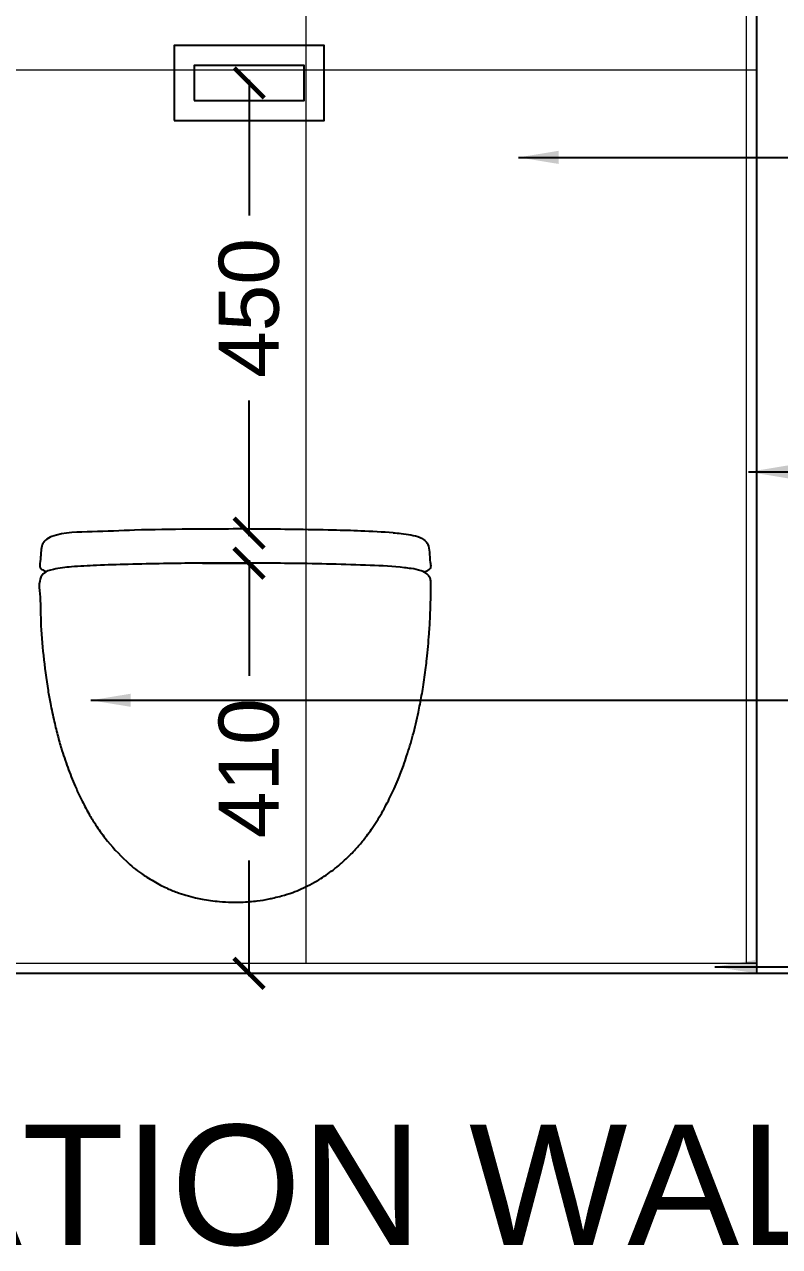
# Model space of a CAD drawing. Header units: millimetres. Extents: x 1464389 to 1998638, y -29162 to 256806.
# Drawn here: x 1957516 to 1958271, y 179030 to 180252 of the extents above; entities that cross this region are included whole.
import ezdxf

# ---------------------------------------------------------------- set-up
doc = ezdxf.new("R2010")
doc.units = ezdxf.units.MM
doc.header["$LTSCALE"] = 15
doc.header["$PDMODE"] = 35
doc.layers.get('0').update_dxf_attribs({"lineweight": 5})
for name, color, linetype in [('A_ele-4', 40, 'Continuous'), ('NEW WALL', 5, 'Continuous'), ('Text', 250, 'Continuous')]:
    doc.layers.add(name, color=color, linetype=linetype)
doc.layers.add('dimension', color=1, linetype='Continuous', lineweight=25)
doc.layers.add('floor tiling line', color=6, linetype='Continuous', lineweight=5)
doc.layers.add('Furnitures', color=7, linetype='Continuous', lineweight=25, true_color=0x753b00)
doc.styles.add('ARIAL', font='arial.ttf')
doc.dimstyles.new('SC-25', dxfattribs={"dimtxt": 60, "dimasz": 30, "dimexe": 0, "dimexo": 0, "dimgap": 25, "dimtad": 0, "dimdec": 0, "dimzin": 0, "dimdsep": 46, "dimtxsty": 'ARIAL', "dimblk": 'ARCHTICK', "dimcen": 0.09, "dimdle": 3, "dimclrd": 251, "dimclre": 251, "dimclrt": 1, "dimadec": 0, "dimazin": 0, "dimtfac": 1, "dimtdec": 0, "dimtofl": 0, "dimtmove": 0, "dimatfit": 2, "dimfxl": 100, "dimtolj": 1, "dimtzin": 0, "dimarcsym": 0})

# ---------------------------------------------------------------- blocks, each defined once
blk = doc.blocks.new('jnd')
at = {"layer": 'Furnitures'}
for points in [[(36344.98, -30287.67), (36341.87, -30287.5), (36339.18, -30287.42), (36335.33, -30287.35), (36332.07, -30287.31), (36325.28, -30287.33), (36320.02, -30287.42), (36315.93, -30287.57), (36312.02, -30288.03), (36311.86, -30288.09), (36311.26, -30288.55), (36311.1, -30288.83), (36310.99, -30289.44), (36310.94, -30290.01), (36310.87, -30290.87), (36310.88, -30290.97), (36311.16, -30291.26), (36311.5, -30291.41)], [(36344.98, -30287.67), (36345.77, -30287.74), (36346.68, -30287.87), (36347.59, -30288.13), (36348.03, -30288.4), (36348.33, -30288.79), (36348.49, -30289.53), (36348.57, -30290.53), (36348.6, -30290.98), (36348.55, -30291.11), (36348.37, -30291.29), (36348.11, -30291.43), (36348, -30291.47)], [(36348.63, -30292.4), (36348.55, -30292.04), (36348.37, -30291.76), (36347.68, -30291.34), (36346.74, -30291.13), (36346.08, -30291.04), (36342.77, -30290.82), (36335.28, -30290.63), (36328.96, -30290.6)]]:
    blk.add_spline(points, degree=3, dxfattribs=at)
blk.add_open_spline([(36328.96, -30290.6), (36328.96, -30290.6), (36325.19, -30290.61), (36322.61, -30290.65), (36319.47, -30290.71), (36316.56, -30290.81), (36314.12, -30290.92), (36312.43, -30291.12), (36311.17, -30291.45), (36310.73, -30292.48), (36310.95, -30294.04), (36310.91, -30296.44), (36311.19, -30299.56), (36311.53, -30302.2), (36311.91, -30304.32), (36312.23, -30305.82), (36312.6, -30307.34), (36313.05, -30308.9), (36313.63, -30310.56), (36314.25, -30312.13), (36314.92, -30313.53), (36315.53, -30314.71), (36316.3, -30315.96), (36317.44, -30317.56), (36318.91, -30319.16), (36320.32, -30320.37), (36321.46, -30321.09), (36322.25, -30321.57), (36323.23, -30322.04), (36324.04, -30322.39), (36324.99, -30322.69), (36325.81, -30322.9), (36326.6, -30323.09), (36327.37, -30323.19), (36328.31, -30323.3), (36329.29, -30323.35), (36330.27, -30323.36), (36331.1, -30323.29), (36332, -30323.21), (36332.79, -30323.09), (36333.57, -30322.9), (36334.34, -30322.73), (36335.51, -30322.35), (36336.7, -30321.8), (36338.01, -30321.09), (36338.99, -30320.39), (36339.82, -30319.76), (36340.37, -30319.23), (36340.87, -30318.77), (36341.33, -30318.26), (36341.86, -30317.67), (36342.38, -30317.03), (36343.09, -30316), (36343.75, -30315.01), (36344.45, -30313.7), (36344.99, -30312.62), (36345.51, -30311.36), (36345.93, -30310.31), (36346.41, -30308.89), (36346.93, -30307.17), (36347.33, -30305.49), (36347.64, -30303.93), (36347.9, -30302.5), (36348.11, -30301.04), (36348.3, -30299.33), (36348.45, -30297.7), (36348.55, -30296.06), (36348.6, -30294.71), (36348.62, -30293.67), (36348.63, -30292.82), (36348.63, -30292.49), (36348.63, -30292.4)], degree=3, knots=[2.343145, 2.343145, 2.343145, 2.343145, 5.911206, 8.320468, 11.726818, 14.793046, 17.215844, 18.974781, 20.031655, 20.819036, 22.047592, 24.730046, 28.02579, 31.425074, 32.702403, 34.503531, 36.016438, 37.402184, 39.373658, 41.2812, 42.454415, 44.024802, 45.276056, 46.864153, 49.89832, 51.773871, 52.419095, 53.936062, 54.556389, 55.66511, 56.583875, 57.544898, 58.19243, 59.02224, 59.874647, 61.037391, 61.968438, 62.791761, 63.536046, 64.692816, 65.185668, 65.935038, 67.056363, 68.855264, 69.877504, 71.528421, 72.463768, 72.989101, 73.817263, 74.494792, 75.063441, 76.182282, 76.98701, 78.817929, 79.737467, 81.439917, 82.428977, 83.841262, 84.825659, 86.9314, 89.223105, 90.003422, 91.685673, 93.593844, 94.427044, 96.864884, 98.493337, 99.358385, 100.917783, 101.614066, 101.897373, 101.897373, 101.897373, 101.897373], dxfattribs=at)
blk = doc.blocks.new('FLUSH')
at = {"layer": 'A_ele-4', "ltscale": 0.25}
for points in [[(1095031.9, -64558.9), (1095181.9, -64558.9), (1095181.9, -64483.9), (1095031.9, -64483.9)], [(1095051.9, -64538.9), (1095161.9, -64538.9), (1095161.9, -64503.9), (1095051.9, -64503.9)]]:
    blk.add_lwpolyline(points, close=True, dxfattribs=at)
blk = doc.blocks.new('_ArchTick')
at = {"color": 0, "linetype": 'ByBlock', "const_width": 0.15}
blk.add_lwpolyline([(-0.5, -0.5), (0.5, 0.5)], dxfattribs=at)
blk = doc.blocks.new('*D2962')
at = {"layer": 'Defpoints', "color": 0, "ltscale": 0.25, "transparency": 16777216}
for p in [(1957693.9, 179713.4), (1957740.5, 179713.4), (1957720.7, 179303.5)]:
    blk.add_point(p, dxfattribs=at)
at = {"layer": 'dimension', "color": 251, "lineweight": -2, "ltscale": 0.25, "transparency": 16777216}
for p, q in [((1957693.9, 179713.4), (1957740.5, 179713.4)), ((1957740.5, 179716.4), (1957740.5, 179600.9)), ((1957740.5, 179300.5), (1957740.5, 179416.1)), ((1957720.7, 179303.5), (1957740.5, 179303.5))]:
    blk.add_line(p, q, dxfattribs=at)
at = {"layer": 'dimension', "color": 251, "lineweight": -2, "ltscale": 0.25, "transparency": 16777216, "xscale": 30, "yscale": 30, "zscale": 30}
for p, rotation in [((1957740.5, 179713.4), 90), ((1957740.5, 179303.5), 270)]:
    blk.add_blockref('_ArchTick', p, dxfattribs=dict(at, rotation=rotation))
at = {"layer": 'dimension', "color": 1, "ltscale": 0.25, "transparency": 16777216, "insert": (1957740.5, 179508.5), "char_height": 60, "attachment_point": 5, "rotation": 90, "style": 'ARIAL'}
blk.add_mtext('\\A1;410', dxfattribs=at)
blk = doc.blocks.new('*D2963')
at = {"layer": 'Defpoints', "color": 0, "ltscale": 0.25, "transparency": 16777216}
for p in [(1957740.6, 180193.5), (1957740.6, 180193.5), (1957740.6, 179743.5)]:
    blk.add_point(p, dxfattribs=at)
at = {"layer": 'dimension', "color": 251, "lineweight": -2, "ltscale": 0.25, "transparency": 16777216}
for p, q in [((1957740.6, 180196.5), (1957740.6, 180060.9)), ((1957740.6, 180193.5), (1957740.6, 180193.5)), ((1957740.6, 179740.5), (1957740.6, 179876.2)), ((1957740.6, 179743.5), (1957740.6, 179743.5))]:
    blk.add_line(p, q, dxfattribs=at)
at = {"layer": 'dimension', "color": 251, "lineweight": -2, "ltscale": 0.25, "transparency": 16777216, "xscale": 30, "yscale": 30, "zscale": 30}
for p, rotation in [((1957740.6, 180193.5), 90), ((1957740.6, 179743.5), 270)]:
    blk.add_blockref('_ArchTick', p, dxfattribs=dict(at, rotation=rotation))
at = {"layer": 'dimension', "color": 1, "ltscale": 0.25, "transparency": 16777216, "insert": (1957740.6, 179968.5), "char_height": 60, "attachment_point": 5, "rotation": 90, "style": 'ARIAL'}
blk.add_mtext('\\A1;450', dxfattribs=at)

msp = doc.modelspace()

# ---------------------------------------------------------------- linework, layer by layer
at = {"color": 4, "ltscale": 0.25}
for p, q in [((1957797.5, 179313.5), (1957797.5, 180513.5)), ((1957197.5, 180206.5), (1958247.5, 180206.5))]:
    msp.add_line(p, q, dxfattribs=at)
msp.add_lwpolyline([(1958237.5, 182606.5), (1958247.5, 182606.5), (1958247.5, 179313.5), (1958237.5, 179313.5)], close=True, dxfattribs=at)
at = {"layer": 'A_ele-4', "ltscale": 0.25}
for points in [[(1957665.6, 180156), (1957815.6, 180156), (1957815.6, 180231), (1957665.6, 180231)], [(1957665.6, 180156), (1957815.6, 180156), (1957815.6, 180231), (1957665.6, 180231)], [(1957685.6, 180176), (1957795.6, 180176), (1957795.6, 180211), (1957685.6, 180211)]]:
    msp.add_lwpolyline(points, close=True, dxfattribs=at)
at = {"layer": 'floor tiling line', "ltscale": 0.25}
msp.add_line((1957197.5, 179313.5), (1958247.5, 179313.5), dxfattribs=at)
at = {"layer": 'NEW WALL', "color": 5}
msp.add_line((1957197.5, 179303.5), (1958247.5, 179303.5), dxfattribs=at)
msp.add_lwpolyline([(1958247.5, 179303.5), (1958397.5, 179303.5), (1958397.5, 183068.5), (1958247.5, 183068.5)], close=True, dxfattribs=at)

# ---------------------------------------------------------------- block references
msp.add_blockref('FLUSH', (862633.7, 244714.9))
at = {"layer": 'Furnitures', "ltscale": 0.25, "xscale": 10.34977498599392, "yscale": 10.34977498599392, "zscale": 10.34977498599392}
msp.add_blockref('jnd', (1581722.1, 493214.4), dxfattribs=at)

# ---------------------------------------------------------------- texts
at = {"layer": 'Text', "color": 9, "ltscale": 0.25, "true_color": 0xc7c8ca, "insert": (1956973, 179030.3), "char_height": 120, "width": 2848.533, "attachment_point": 7, "style": 'ARIAL'}
msp.add_mtext('ELEVATION WALL B', dxfattribs=at)

# ---------------------------------------------------------------- dimensions: what is measured, and where the dimension line sits
at = {"layer": 'dimension', "ltscale": 0.25}
for base, p1, p2, picture, middle in [((1957740.6, 180193.5), (1957740.6, 179743.5), (1957740.6, 180193.5), '*D2963', (1957740.6, 179968.5)), ((1957740.5, 179713.4), (1957720.7, 179303.5), (1957693.9, 179713.4), '*D2962', (1957740.5, 179508.5))]:
    dim = msp.add_linear_dim(base=base, p1=p1, p2=p2, angle=90, dimstyle='SC-25', override={"dimfxl": 15}, dxfattribs=at)
    dim.commit()
    dim.dimension.update_dxf_attribs({"geometry": picture, "text_midpoint": middle})

# ---------------------------------------------------------------- leaders
at = {"ltscale": 0.25}
for points in [[(1958009.9, 180119.1), (1958690.2, 180119.1)], [(1958239.8, 179804.7), (1958706.9, 179804.7)], [(1957582.3, 179576.4), (1958708.4, 179576.4)], [(1958206, 179310.1), (1958708.4, 179310.1)]]:
    msp.add_leader(points, dimstyle='SC-25', override={"dimasz": 40, "dimfxl": 15}, dxfattribs=at)

doc.saveas('drawing.dxf')
